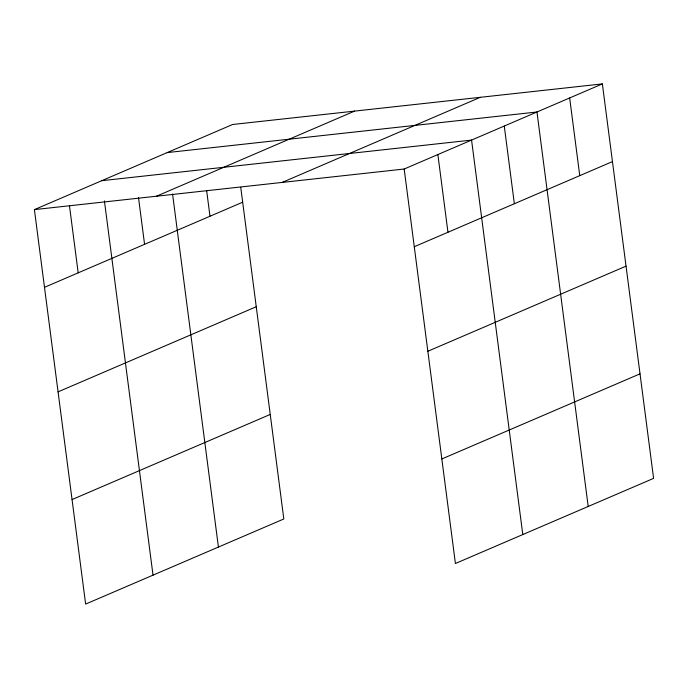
<?xml version="1.0" encoding="UTF-8"?>
<svg xmlns="http://www.w3.org/2000/svg" width="688" height="688" viewBox="0 0 688 688"><rect width="100%" height="100%" fill="white"/><g stroke="black" fill="none" stroke-linecap="round" stroke-linejoin="round"><path stroke-width="1.03" d="M240.74 187.299L283.817 518.976L85.63 604.09L34.4 209.625L232.587 124.502L602.37 83.91L653.6 478.375L455.413 563.498L404.183 169.024L602.37 83.91M156.425 196.226L354.612 111.103M282.157 182.423L480.336 97.3M44.488 287.317L242.675 202.203M58.067 391.859L256.254 306.736M414.271 246.725L612.458 161.603M72.059 499.557L270.238 414.443M427.85 351.258L626.037 266.144M441.834 458.965L640.021 373.842M167.184 152.59L536.967 111.998L588.197 506.463M101.781 180.686L471.564 140.085L522.794 534.559M34.4 209.625L404.183 169.024M569.664 97.954L579.76 175.646M504.27 126.042L514.357 203.743M437.869 154.559L447.965 232.252M206.658 190.705L209.978 216.247M172.576 194.102L218.414 547.063M138.494 197.508L144.575 244.335M104.413 200.905L153.02 575.151M69.471 205.798L78.183 272.852"/></g></svg>
